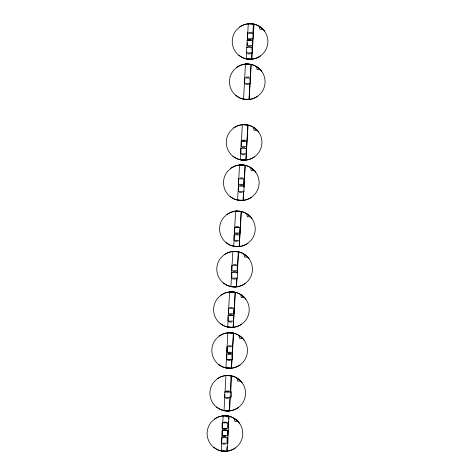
<?xml version="1.0" encoding="UTF-8"?>
<svg xmlns="http://www.w3.org/2000/svg" width="475" height="475" viewBox="0 0 475 475"><rect width="100%" height="100%" fill="white"/><g stroke="black" fill="none" stroke-linecap="round" stroke-linejoin="round"><path stroke-width="0.71" d="M241.817 324.104A17.824 17.824 0 0 1 217.586 298.377L220.97 295.189A17.824 17.824 0 0 1 245.201 320.916C240.967 325.957 234.145 328.362 227.691 326.99L228.249 316.76M228.327 315.299L229.597 291.917C235.849 291.389 242.096 294.197 245.854 299.226M235.357 447.978A17.824 17.824 0 0 1 211.126 422.251L214.516 419.057A17.824 17.824 0 0 1 238.747 444.784C234.513 449.831 227.691 452.236 221.237 450.858L222.543 426.746M222.745 423.088L223.137 415.785C229.395 415.257 235.642 418.065 239.394 423.094M240.071 364.966A17.824 17.824 0 0 1 215.84 339.239L219.224 336.045A17.824 17.824 0 0 1 243.455 361.772C239.228 366.819 232.4 369.223 225.952 367.846L227.852 332.773C234.104 332.245 240.35 335.053 244.108 340.082M238.153 407.675A17.824 17.824 0 0 1 213.922 381.947L217.307 378.759A17.824 17.824 0 0 1 241.537 404.486C237.31 409.527 230.482 411.932 224.034 410.56L224.901 394.482M225.025 392.291L225.934 375.488C232.186 374.959 238.432 377.767 242.191 382.797M245.047 283.628A17.824 17.824 0 0 1 220.81 257.901L224.2 254.707A17.824 17.824 0 0 1 248.431 280.434C244.197 285.481 237.375 287.886 230.921 286.508L232.827 251.435C239.079 250.907 245.326 253.715 249.078 258.744M247.837 243.331A17.824 17.824 0 0 1 223.606 217.598L226.997 214.409A17.824 17.824 0 0 1 251.227 240.136C246.994 245.177 240.172 247.582 233.718 246.21L235.618 211.138C241.876 210.609 248.122 213.417 251.875 218.447M251.744 197.143A17.824 17.824 0 0 1 227.507 171.416L230.898 168.221A17.824 17.824 0 0 1 255.128 193.948C250.895 198.995 244.073 201.4 237.619 200.023L239.525 164.95C245.777 164.421 252.023 167.23 255.776 172.259M257.693 96.241A17.824 17.824 0 0 1 233.463 70.514L236.847 67.325A17.824 17.824 0 0 1 261.078 93.052C256.844 98.093 250.022 100.498 243.568 99.121L245.474 64.048C251.726 63.519 257.973 66.328 261.731 71.357M254.535 156.845A17.824 17.824 0 0 1 230.304 131.112L233.694 127.923A17.824 17.824 0 0 1 257.925 153.651C253.692 158.692 246.869 161.096 240.415 159.725L242.315 124.652C248.573 124.123 254.82 126.932 258.572 131.961M260.484 55.943A17.824 17.824 0 0 1 236.253 30.216L239.643 27.022A17.824 17.824 0 0 1 263.874 52.749C259.641 57.796 252.819 60.2 246.365 58.823L246.763 51.514M246.958 47.862L247.237 42.75M247.356 40.553L248.265 23.75C254.523 23.222 260.769 26.03 264.522 31.059M229.87 397.682L229.158 410.833L224.034 410.56M230.149 392.57L231.058 375.761L225.934 375.488L221.403 376.556L217.307 378.759M231.919 359.373L231.444 368.143L225.952 367.846M232.037 357.182L232.317 352.07M232.513 348.412L233.344 333.07L227.852 332.773L223.321 333.842L219.224 336.045M236.888 278.035L236.413 286.805L230.921 286.508M237.167 272.923L238.319 251.732L232.827 251.435L228.297 252.504L224.2 254.707M243.592 191.55L243.111 200.319L237.619 200.023M243.865 186.438L245.017 165.247L239.525 164.95L234.994 166.018L230.898 168.221M249.933 83.345L249.06 99.418L243.568 99.121M250.093 80.423L250.966 64.345L245.474 64.048L240.944 65.117L236.847 67.325M239.643 27.022C243.835 24.172 249.09 23.037 254.036 24.225L251.863 59.215L251.489 59.102L251.851 52.523M252.005 49.602L252.243 45.22M252.48 40.832L252.599 38.641M252.878 33.529L253.395 24.029M236.966 278.154L236.419 286.9L231.77 286.763L227.311 285.422L223.351 282.975M237.28 273.048L238.592 251.91L232.827 251.435M232.441 352.201L231.444 368.238L226.795 368.101L222.336 366.759L218.381 364.313M232.53 350.74L233.623 333.248L227.852 332.773M226.824 449.789L227.002 446.874M227.774 434.483L228.047 430.113M228.232 427.191L228.594 421.361M228.73 419.176L228.908 416.26L223.137 415.785L218.613 416.854L214.516 419.057M230.387 397.1L229.526 410.952L224.877 410.81L220.418 409.474L216.463 407.027M230.708 392L231.705 375.963L225.934 375.488M251.239 64.523L249.066 99.513L244.417 99.376L239.958 98.04L235.998 95.594M243.705 190.938L243.117 200.414L238.468 200.278L234.009 198.936L230.048 196.49M243.93 187.292L245.29 165.425L239.525 164.95M233.694 127.923L237.791 125.721L242.315 124.652L247.808 124.949L245.908 160.022L240.415 159.725M226.997 214.409L231.093 212.206L235.618 211.138L241.11 211.434L239.21 246.507L233.718 246.21M220.97 295.189L225.067 292.986L229.597 291.917L235.089 292.214L233.183 327.287L227.691 326.99M248.906 32.347L251.655 32.347M247.511 33.268L253.015 33.268M248.401 39.645L251.15 39.645M247.101 40.149L252.599 40.149L252.599 45.612L247.101 45.612L247.107 39.989M248.401 40.565L251.15 40.565M248.087 46.532L250.836 46.532M247.736 53.841L250.485 53.841M246.139 77.051L248.888 77.051M244.72 83.428L250.218 83.428M245.854 84.348L248.603 84.348M242.452 140.178L245.201 140.178M241.152 141.051L246.65 141.051L246.65 146.514L241.152 146.514L241.158 140.891M242.452 141.099L245.201 141.099M242.137 147.428L244.886 147.428M241.787 154.743L244.536 154.743M240.19 177.947L242.939 177.947M239.905 185.244L242.654 185.244M238.515 186.164L244.013 186.164M239.406 192.547L242.155 192.547M235.754 226.664L238.503 226.664M234.454 227.537L239.952 227.537L239.952 232.999L234.454 232.999L234.46 227.377M235.754 227.584L238.503 227.584M235.44 233.914L238.189 233.914M235.089 241.229L237.838 241.229M233.492 264.433L236.241 264.433M233.207 271.73L235.956 271.73M231.818 272.65L237.316 272.65M232.703 279.033L235.458 279.033M229.734 307.444L232.483 307.444M228.428 308.317L233.932 308.317L233.932 313.779L228.428 313.779L228.439 308.156M229.413 314.693L232.168 314.693M229.413 315.614L232.168 315.614M229.063 322.008L231.818 322.008M228.517 345.77L231.272 345.77M228.232 353.067L230.987 353.067M228.232 353.988L230.987 353.988M232.317 354.017L226.854 354.017L226.854 359.522L232.317 359.522L232.34 353.661M227.733 359.45L230.482 359.45M227.733 360.365L230.482 360.365M226.07 391.014L228.819 391.014M230.001 391.632L231.378 391.632L231.378 397.094L230.001 397.094M226.07 391.934L228.819 391.934M225.756 398.264L228.505 398.264M223.808 422.18L226.557 422.18M223.523 428.563L226.272 428.563M223.523 429.483L226.272 429.483M223.523 430.397L226.272 430.397M223.018 435.86L225.768 435.86M223.018 436.78L225.768 436.78M222.668 444.089L225.447 444.089M251.863 59.215L247.208 59.078L242.755 57.736L238.794 55.29M226.735 451.25L222.08 451.113L217.627 449.772L213.667 447.325M246.365 58.823L251.489 59.102M223.137 415.785L228.998 416.1L227.098 451.173L221.237 450.858M248.265 23.75L251.15 23.988M252.593 24.106L254.036 24.225M245.474 64.048L249.078 64.345M242.315 124.652L248.087 125.127L245.913 160.117L241.258 159.98L236.805 158.638L232.845 156.192M235.618 211.138L241.389 211.612L239.216 246.602L234.561 246.466L230.108 245.124L226.148 242.678M229.597 291.917L235.368 292.392L233.189 327.382L228.54 327.239L224.081 325.903L220.127 323.457M253.009 32.573L253.015 38.73L247.511 38.73L247.511 32.573M252.611 39.989L252.611 45.452M250.218 83.469L250.218 77.965L244.72 77.965L244.714 83.469M244.269 178.909L244.269 184.371M244.013 185.838L244.013 191.627L238.515 191.627L238.509 185.838M237.571 265.394L237.571 270.857M237.316 272.323L237.316 278.113L231.818 278.113L231.812 272.323M232.596 346.732L232.596 352.195M227.899 430.439L227.899 435.902M227.923 437.736L227.923 443.199M227.092 346.732L227.092 352.195M222.383 423.142L222.383 428.604M222.401 430.439L222.401 435.902M262.93 29.367L259.95 29.367L259.356 26.452L262.93 29.367M252.166 47.464L246.662 47.464L246.662 52.927L252.166 52.927L252.166 47.458M260.134 69.665L257.153 69.665L256.559 66.749L260.134 69.665M256.981 130.269L254 130.269L253.407 127.353L256.981 130.269M246.216 148.36L240.712 148.36L240.712 153.829L246.216 153.829L246.216 148.36M254.184 170.567L251.204 170.567L250.61 167.651L254.184 170.567M243.972 178.873L238.474 178.873L238.474 184.336L243.972 184.336L243.972 178.873M250.283 216.754L247.303 216.754L246.709 213.839L250.283 216.754M239.519 234.846L234.015 234.846L234.015 240.314L239.519 240.314L239.519 234.846M247.487 257.052L244.506 257.052L243.912 254.137L247.487 257.052M237.274 265.359L231.776 265.359L231.776 270.821L237.274 270.821L237.274 265.359M244.257 297.534L241.282 297.534L240.683 294.613L244.257 297.534M233.492 315.626L227.994 315.626L227.994 321.094L233.492 321.094L233.492 315.626M242.511 338.39L239.537 338.39L238.937 335.475L242.511 338.39M232.643 346.756L227.175 346.756L227.175 352.26L232.643 352.26L232.643 346.756M240.593 381.104L237.619 381.104L237.019 378.183L240.593 381.104M230.268 391.887L224.764 391.887L224.764 397.349L230.268 397.349L230.268 391.887M237.803 421.402L234.822 421.402L234.228 418.487L237.803 421.402M227.561 422.881L222.098 422.881L222.098 428.379L227.561 428.379L227.561 422.881M227.543 430.231L222.08 430.231L222.08 435.735L227.543 435.735L227.543 430.231M227.098 437.713L221.593 437.713L221.593 443.175L227.098 443.175L227.098 437.713"/></g></svg>
